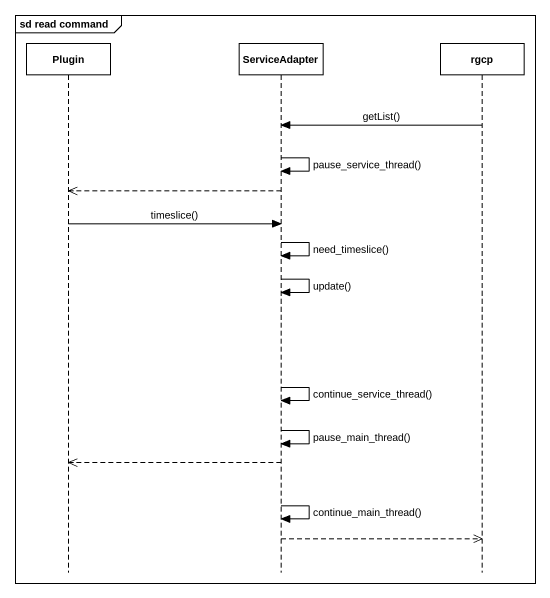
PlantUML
@startuml
mainframe sd read command
hide footbox
participant Plugin
participant ServiceAdapter
participant rgcp

rgcp -> ServiceAdapter : getList()
ServiceAdapter -> ServiceAdapter : pause_service_thread()
ServiceAdapter -->> Plugin
Plugin -> ServiceAdapter : timeslice()
ServiceAdapter -> ServiceAdapter : need_timeslice()
ServiceAdapter -> ServiceAdapter : update()
ServiceAdapter -> ServiceAdapter : continue_service_thread()
ServiceAdapter -> ServiceAdapter : pause_main_thread()
ServiceAdapter -->> Plugin
ServiceAdapter -> ServiceAdapter : continue_main_thread()
ServiceAdapter -->> rgcp
@enduml
